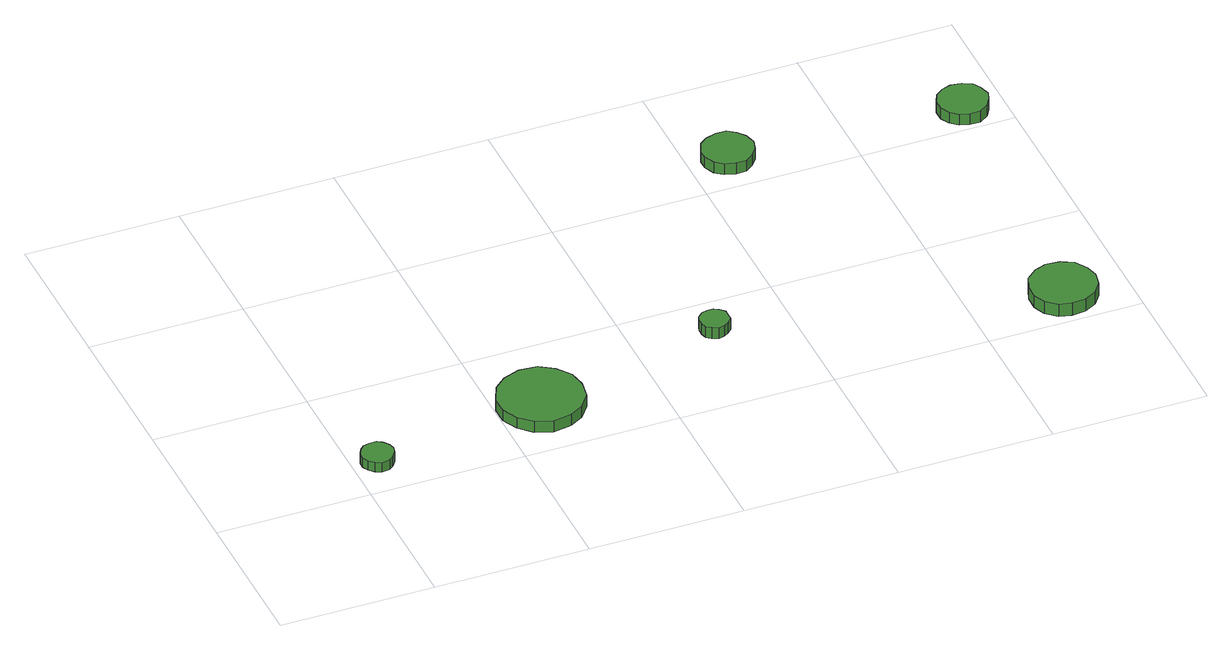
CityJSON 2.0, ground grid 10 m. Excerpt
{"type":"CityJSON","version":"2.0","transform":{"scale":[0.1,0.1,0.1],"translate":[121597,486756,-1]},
"CityObjects":{
"tree1":{"type":"SolitaryVegetationObject","attributes":{"function":"something"},"geometry":[{"type":"MultiSurface","lod":"1","boundaries":[[[0,1,2,3,4,5,6,7,8,9,10,11,12,13,14]],[[15,16,17,18,19,20,21,22,23,24,25,26,27,28,29]],[[0,29,28,1]],[[1,28,27,2]],[[2,27,26,3]],[[3,26,25,4]],[[4,25,24,5]],[[5,24,23,6]],[[6,23,22,7]],[[7,22,21,8]],[[8,21,20,9]],[[9,20,19,10]],[[10,19,18,11]],[[11,18,17,12]],[[12,17,16,13]],[[13,16,15,14]],[[14,15,29,0]]]}]},
"tree2":{"type":"SolitaryVegetationObject","attributes":{"function":"something"},"geometry":[{"type":"MultiSurface","lod":"1","boundaries":[[[30,31,32,33,34,35,36,37,38,39,40,41,42,43,44]],[[45,46,47,48,49,50,51,52,53,54,55,56,57,58,59]],[[30,59,58,31]],[[31,58,57,32]],[[32,57,56,33]],[[33,56,55,34]],[[34,55,54,35]],[[35,54,53,36]],[[36,53,52,37]],[[37,52,51,38]],[[38,51,50,39]],[[39,50,49,40]],[[40,49,48,41]],[[41,48,47,42]],[[42,47,46,43]],[[43,46,45,44]],[[44,45,59,30]]]}]},
"tree3":{"type":"SolitaryVegetationObject","attributes":{"function":"something"},"geometry":[{"type":"MultiSurface","lod":"1","boundaries":[[[60,61,62,63,64,65,66,67,68,69,70,71,72,73,74]],[[75,76,77,78,79,80,81,82,83,84,85,86,87,88,89]],[[60,89,88,61]],[[61,88,87,62]],[[62,87,86,63]],[[63,86,85,64]],[[64,85,84,65]],[[65,84,83,66]],[[66,83,82,67]],[[67,82,81,68]],[[68,81,80,69]],[[69,80,79,70]],[[70,79,78,71]],[[71,78,77,72]],[[72,77,76,73]],[[73,76,75,74]],[[74,75,89,60]]]}]},
"tree4":{"type":"SolitaryVegetationObject","attributes":{"function":"something"},"geometry":[{"type":"MultiSurface","lod":"1","boundaries":[[[90,91,92,93,94,95,96,97,98,99,100,101,102,103,104]],[[105,106,107,108,109,110,111,112,113,114,115,116,117,118,119]],[[90,119,118,91]],[[91,118,117,92]],[[92,117,116,93]],[[93,116,115,94]],[[94,115,114,95]],[[95,114,113,96]],[[96,113,112,97]],[[97,112,111,98]],[[98,111,110,99]],[[99,110,109,100]],[[100,109,108,101]],[[101,108,107,102]],[[102,107,106,103]],[[103,106,105,104]],[[104,105,119,90]]]}]},
"tree5":{"type":"SolitaryVegetationObject","attributes":{"function":"something"},"geometry":[{"type":"MultiSurface","lod":"1","boundaries":[[[120,121,122,123,124,125,126,127,128,129,130,131,132,133,134]],[[135,136,137,138,139,140,141,142,143,144,145,146,147,148,149]],[[120,149,148,121]],[[121,148,147,122]],[[122,147,146,123]],[[123,146,145,124]],[[124,145,144,125]],[[125,144,143,126]],[[126,143,142,127]],[[127,142,141,128]],[[128,141,140,129]],[[129,140,139,130]],[[130,139,138,131]],[[131,138,137,132]],[[132,137,136,133]],[[133,136,135,134]],[[134,135,149,120]]]}]},
"tree6":{"type":"SolitaryVegetationObject","attributes":{"function":"something"},"geometry":[{"type":"MultiSurface","lod":"1","boundaries":[[[150,151,152,153,154,155,156,157,158,159,160,161,162,163,164]],[[165,166,167,168,169,170,171,172,173,174,175,176,177,178,179]],[[150,179,178,151]],[[151,178,177,152]],[[152,177,176,153]],[[153,176,175,154]],[[154,175,174,155]],[[155,174,173,156]],[[156,173,172,157]],[[157,172,171,158]],[[158,171,170,159]],[[159,170,169,160]],[[160,169,168,161]],[[161,168,167,162]],[[162,167,166,163]],[[163,166,165,164]],[[164,165,179,150]]]}]}
},
"vertices":[
[27,29,14],[26,33,14],[23,37,14],[20,39,14],[15,39,14],[11,38,14],[8,35,14],[6,31,14],[6,27,14],[8,23,14],[11,20,14],[15,18,14],[20,19,14],[23,21,14],[26,25,14],[26,25,7],[23,21,7],[20,19,7],[15,18,7],[11,20,7],[8,23,7],[6,27,7],[6,31,7],[8,35,7],[11,38,7],[15,39,7],[20,39,7],[23,37,7],[26,33,7],[27,29,7],
[155,44,15],[153,55,15],[146,64,15],[137,70,15],[125,71,15],[114,67,15],[106,60,15],[101,49,15],[101,38,15],[106,28,15],[114,20,15],[125,16,15],[137,18,15],[146,23,15],[153,32,15],[153,32,7],[146,23,7],[137,18,7],[125,16,7],[114,20,7],[106,28,7],[101,38,7],[101,49,7],[106,60,7],[114,67,7],[125,71,7],[137,70,7],[146,64,7],[153,55,7],[155,44,7],
[262,74,15],[262,78,15],[259,81,15],[256,83,15],[252,83,15],[248,82,15],[245,79,15],[244,76,15],[244,72,15],[245,68,15],[248,66,15],[252,64,15],[256,65,15],[259,67,15],[262,70,15],[262,70,7],[259,67,7],[256,65,7],[252,64,7],[248,66,7],[245,68,7],[244,72,7],[244,76,7],[245,79,7],[248,82,7],[252,83,7],[256,83,7],[259,81,7],[262,78,7],[262,74,7],
[342,228,15],[340,235,15],[336,240,15],[331,244,15],[324,244,15],[317,242,15],[312,238,15],[309,231,15],[309,225,15],[312,218,15],[317,214,15],[324,212,15],[331,212,15],[336,216,15],[340,221,15],[340,221,7],[336,216,7],[331,212,7],[324,212,7],[317,214,7],[312,218,7],[309,225,7],[309,231,7],[312,238,7],[317,242,7],[324,244,7],[331,244,7],[336,240,7],[340,235,7],[342,228,7],
[480,26,16],[478,34,16],[473,42,16],[465,46,16],[456,47,16],[448,44,16],[441,38,16],[438,30,16],[438,21,16],[441,13,16],[448,7,16],[456,5,16],[465,6,16],[473,10,16],[478,17,16],[478,17,7],[473,10,7],[465,6,7],[456,5,7],[448,7,7],[441,13,7],[438,21,7],[438,30,7],[441,38,7],[448,44,7],[456,47,7],[465,46,7],[473,42,7],[478,34,7],[480,26,7],
[490,219,15],[488,226,15],[485,231,15],[479,234,15],[472,235,15],[466,233,15],[461,229,15],[458,223,15],[458,216,15],[461,210,15],[466,206,15],[472,204,15],[479,204,15],[485,208,15],[488,213,15],[488,213,7],[485,208,7],[479,204,7],[472,204,7],[466,206,7],[461,210,7],[458,216,7],[458,223,7],[461,229,7],[466,233,7],[472,235,7],[479,234,7],[485,231,7],[488,226,7],[490,219,7]
]}
